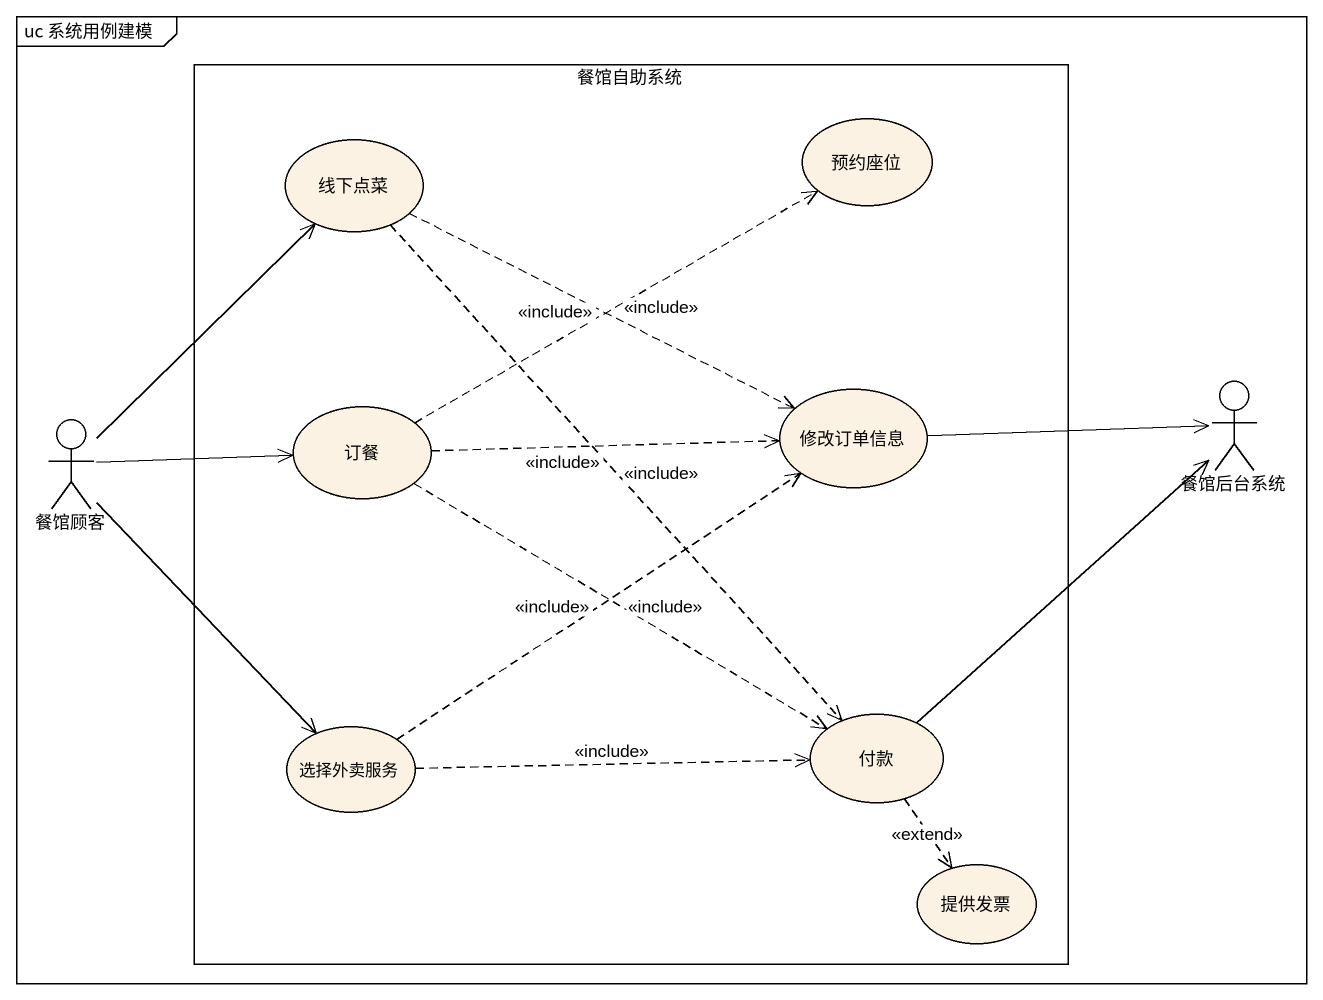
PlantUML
@startuml
mainframe uc 系统用例建模
rectangle 餐馆自助系统 {
  usecase 线下点菜
  usecase 预约座位
  usecase 订餐
  usecase 修改订单信息
  usecase 选择外卖服务
  usecase 付款
  usecase 提供发票
}
actor 餐馆后台系统
actor 餐馆顾客
线下点菜 .right.> 修改订单信息 : <<include>>
线下点菜 ..> 付款 : <<include>>
餐馆顾客 -up-> 线下点菜
餐馆顾客 -right-> 订餐
餐馆顾客 --> 选择外卖服务
订餐 .right.> 预约座位 : <<include>>
订餐 .right.> 修改订单信息 : <<include>>
订餐 .right.> 付款 : <<include>>
修改订单信息 -right-> 餐馆后台系统
选择外卖服务 .up.> 修改订单信息 : <<include>>
选择外卖服务 .right.> 付款 : <<include>>
付款 -up-> 餐馆后台系统
付款 ..> 提供发票 : <<extend>>
@enduml
